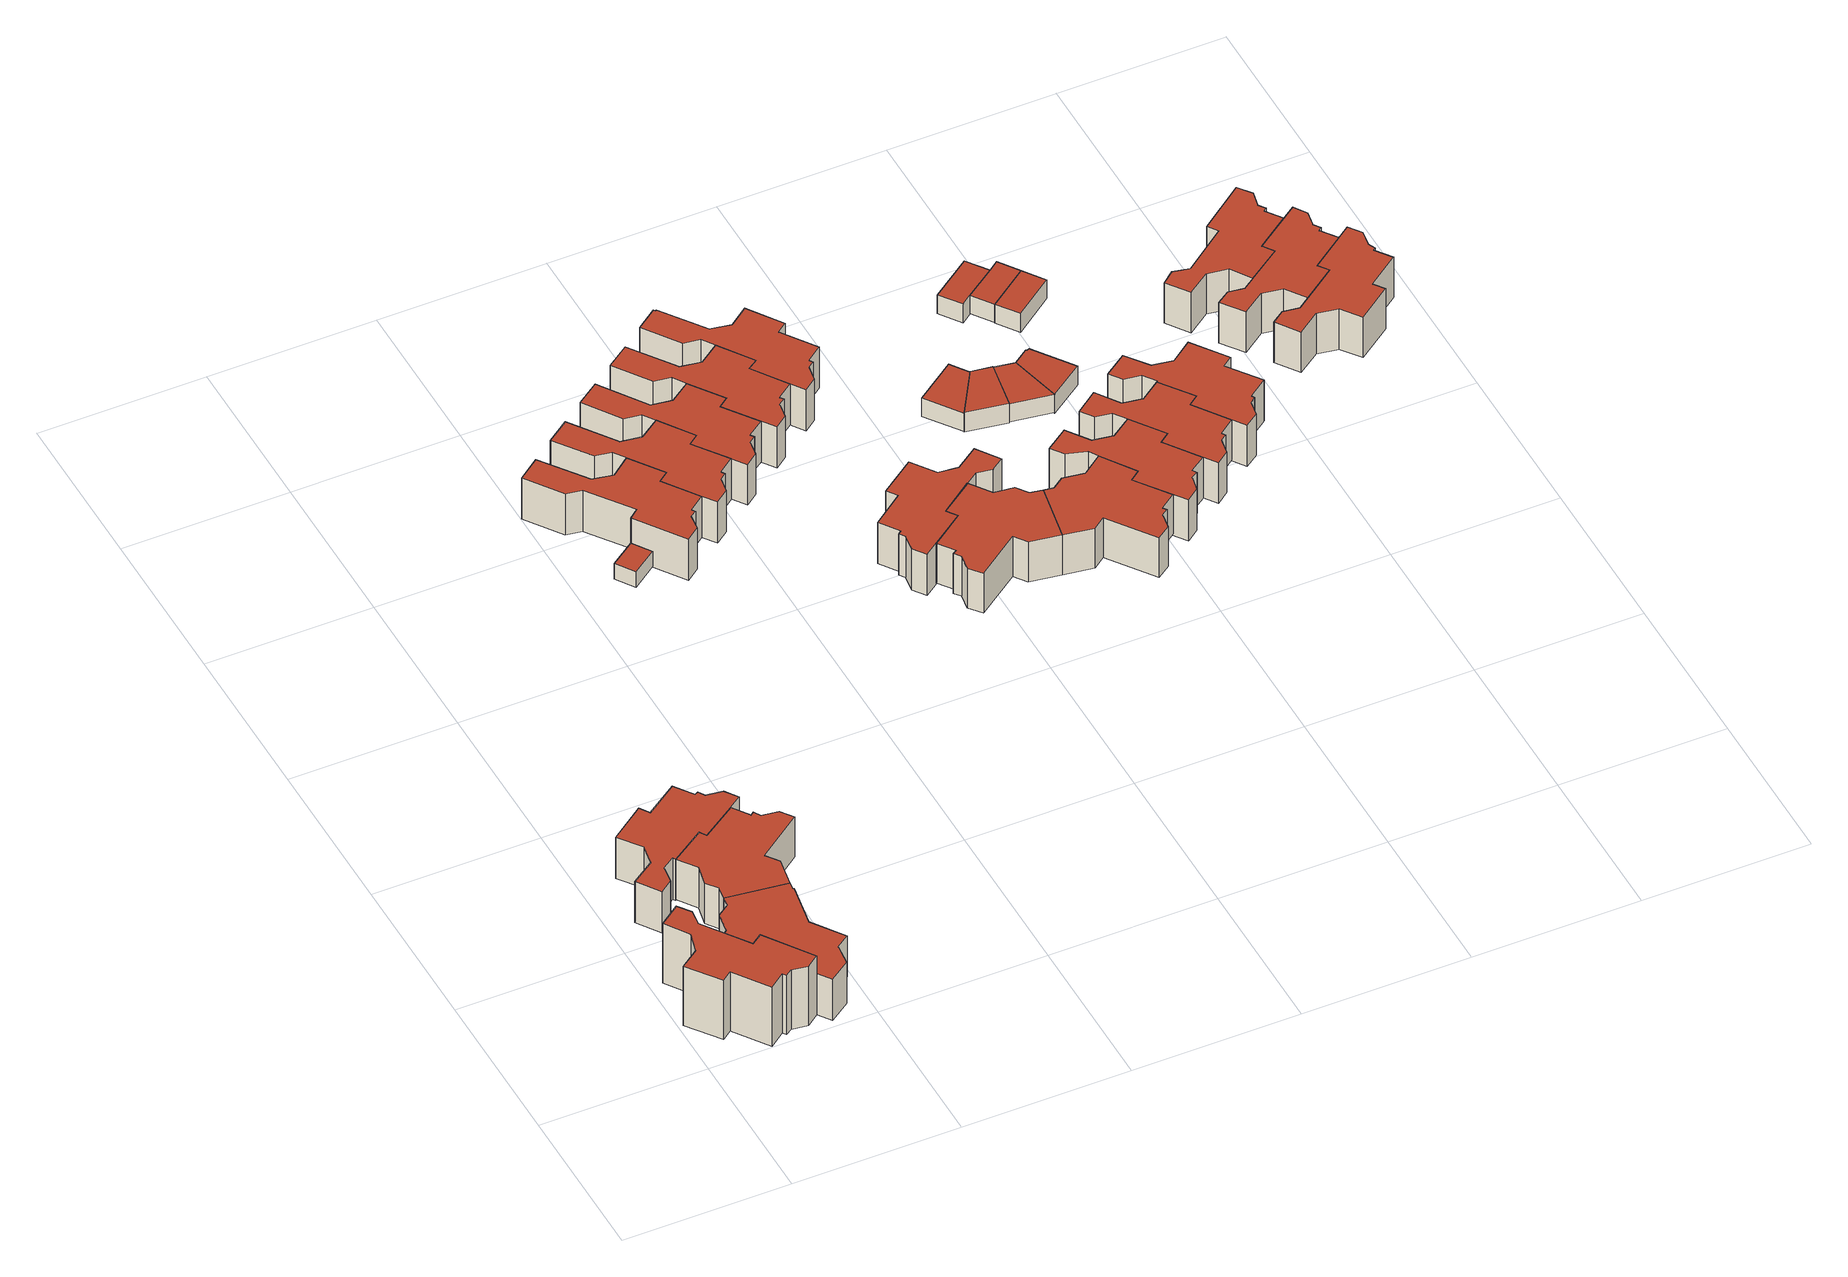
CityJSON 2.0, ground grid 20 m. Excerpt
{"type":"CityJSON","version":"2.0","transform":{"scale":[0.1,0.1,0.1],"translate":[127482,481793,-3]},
"CityObjects":{
"building1":{"type":"Building","attributes":{"b3_dak_type":"multiple horizontal","b3_h_dak_50p":3,"b3_h_dak_70p":5.61,"b3_h_dak_max":5.78,"b3_h_dak_min":-0.23,"b3_h_maaiveld":-2.91,"b3_kas_warenhuis":false,"b3_mutatie_ahn3_ahn4":false,"b3_reconstructie_onvolledig":false,"b3_rmse_lod12":2.71,"b3_rmse_lod13":1.79,"b3_rmse_lod22":0.156,"b3_val3dity_lod12":"[]","b3_val3dity_lod13":"[]","b3_val3dity_lod22":"[]","b3_volume_lod12":721.08,"b3_volume_lod13":666.47,"b3_volume_lod22":567.64,"geconstateerd":false,"oorspronkelijkbouwjaar":1978,"status":"Pand in gebruik"},"children":["building1-1"]},
"building1-1":{"type":"BuildingPart","parents":["building1"],"geometry":[{"type":"Solid","lod":"1.2","boundaries":[[[[0,1,2,3,4,5,6,7,8,9,10,11,12,13,14,15,16,17]],[[18,5,4,19]],[[20,6,5,18]],[[21,13,12,22]],[[23,16,15,24]],[[24,15,14,25]],[[26,9,8,27]],[[22,12,11,28]],[[28,11,10,29]],[[25,14,13,21]],[[29,10,9,26]],[[30,7,6,20]],[[27,8,7,30]],[[31,1,0,32]],[[33,17,16,23]],[[34,3,2,35]],[[19,4,3,34]],[[35,2,1,31]],[[32,0,17,33]],[[32,33,23,24,25,21,22,28,29,26,27,30,20,18,19,34,35,31]]]],"semantics":{"surfaces":[{"type":"GroundSurface"},{"type":"WallSurface","on_footprint_edge":true},{"type":"RoofSurface"}],"values":[[0,1,1,1,1,1,1,1,1,1,1,1,1,1,1,1,1,1,1,2]]}}]},
"building2":{"type":"Building","attributes":{"b3_dak_type":"multiple horizontal","b3_h_dak_50p":2.96,"b3_h_dak_70p":2.98,"b3_h_dak_max":3.88,"b3_h_dak_min":-2.61,"b3_h_maaiveld":-2.91,"b3_kas_warenhuis":false,"b3_mutatie_ahn3_ahn4":false,"b3_reconstructie_onvolledig":false,"b3_rmse_lod12":1.08,"b3_rmse_lod13":0.608,"b3_rmse_lod22":0.155,"b3_val3dity_lod12":"[]","b3_val3dity_lod13":"[]","b3_val3dity_lod22":"[]","b3_volume_lod12":713.74,"b3_volume_lod13":687.42,"b3_volume_lod22":667.5,"geconstateerd":false,"oorspronkelijkbouwjaar":1978,"status":"Pand in gebruik"},"children":["building2-1"]},
"building2-1":{"type":"BuildingPart","parents":["building2"],"geometry":[{"type":"Solid","lod":"1.2","boundaries":[[[[36,37,38,39,40,41,1,0,42,43,44,45,46,47,48]],[[49,43,42,50]],[[51,44,43,49]],[[50,42,0,52]],[[52,0,1,53]],[[54,41,40,55]],[[55,40,39,56]],[[53,1,41,54]],[[56,39,38,57]],[[57,38,37,58]],[[58,37,36,59]],[[59,36,48,60]],[[60,48,47,61]],[[61,47,46,62]],[[62,46,45,63]],[[63,45,44,51]],[[63,51,49,50,52,53,54,55,56,57,58,59,60,61,62]]]],"semantics":{"surfaces":[{"type":"GroundSurface"},{"type":"WallSurface","on_footprint_edge":true},{"type":"RoofSurface"}],"values":[[0,1,1,1,1,1,1,1,1,1,1,1,1,1,1,1,2]]}}]},
"building3":{"type":"Building","attributes":{"b3_dak_type":"multiple horizontal","b3_h_dak_50p":2.97,"b3_h_dak_70p":2.98,"b3_h_dak_max":3.9,"b3_h_dak_min":-0.18,"b3_h_maaiveld":-2.92,"b3_kas_warenhuis":false,"b3_mutatie_ahn3_ahn4":false,"b3_reconstructie_onvolledig":false,"b3_rmse_lod12":1.05,"b3_rmse_lod13":0.351,"b3_rmse_lod22":0.35,"b3_val3dity_lod12":"[]","b3_val3dity_lod13":"[]","b3_val3dity_lod22":"[]","b3_volume_lod12":533.52,"b3_volume_lod13":505.71,"b3_volume_lod22":505.27,"geconstateerd":false,"oorspronkelijkbouwjaar":1978,"status":"Pand in gebruik"},"children":["building3-1"]},
"building3-1":{"type":"BuildingPart","parents":["building3"],"geometry":[{"type":"Solid","lod":"1.2","boundaries":[[[[64,65,66,67,68,69,70,71,72,73,74,75,76,77,78,79,80,81,82,83]],[[84,65,64,85]],[[85,64,83,86]],[[87,81,80,88]],[[89,82,81,87]],[[90,78,77,91]],[[88,80,79,92]],[[92,79,78,90]],[[93,73,72,94]],[[91,77,76,95]],[[95,76,75,96]],[[96,75,74,97]],[[97,74,73,93]],[[98,70,69,99]],[[94,72,71,100]],[[100,71,70,98]],[[101,68,67,102]],[[99,69,68,101]],[[103,66,65,84]],[[102,67,66,103]],[[86,83,82,89]],[[86,89,87,88,92,90,91,95,96,97,93,94,100,98,99,101,102,103,84,85]]]],"semantics":{"surfaces":[{"type":"GroundSurface"},{"type":"WallSurface","on_footprint_edge":true},{"type":"RoofSurface"}],"values":[[0,1,1,1,1,1,1,1,1,1,1,1,1,1,1,1,1,1,1,1,1,2]]}}]},
"building4":{"type":"Building","attributes":{"b3_dak_type":"multiple horizontal","b3_h_dak_50p":3.02,"b3_h_dak_70p":3.03,"b3_h_dak_max":3.87,"b3_h_dak_min":2.93,"b3_h_maaiveld":-2.75,"b3_kas_warenhuis":false,"b3_mutatie_ahn3_ahn4":false,"b3_reconstructie_onvolledig":false,"b3_rmse_lod12":0.0938,"b3_rmse_lod13":0.0938,"b3_rmse_lod22":0.0933,"b3_val3dity_lod12":"[]","b3_val3dity_lod13":"[]","b3_val3dity_lod22":"[]","b3_volume_lod12":605.86,"b3_volume_lod13":605.86,"b3_volume_lod22":605.09,"geconstateerd":false,"oorspronkelijkbouwjaar":1978,"status":"Pand in gebruik"},"children":["building4-1"]},
"building4-1":{"type":"BuildingPart","parents":["building4"],"geometry":[{"type":"Solid","lod":"1.2","boundaries":[[[[104,105,106,107,108,109,110,111,112,113,114,115,116,117,118,119]],[[120,105,104,121]],[[61,106,105,120]],[[122,109,108,123]],[[124,110,109,122]],[[97,112,111,96]],[[93,113,112,97]],[[96,111,110,124]],[[123,108,107,62]],[[62,107,106,61]],[[125,119,118,126]],[[126,118,117,127]],[[121,104,119,125]],[[127,117,116,128]],[[128,116,115,129]],[[129,115,114,94]],[[94,114,113,93]],[[94,93,97,96,124,122,123,62,61,120,121,125,126,127,128,129]]]],"semantics":{"surfaces":[{"type":"GroundSurface"},{"type":"WallSurface","on_footprint_edge":true},{"type":"RoofSurface"}],"values":[[0,1,1,1,1,1,1,1,1,1,1,1,1,1,1,1,1,2]]}}]},
"building5":{"type":"Building","attributes":{"b3_dak_type":"multiple horizontal","b3_h_dak_50p":-0.61,"b3_h_dak_70p":-0.55,"b3_h_dak_max":-0.28,"b3_h_dak_min":-0.81,"b3_h_maaiveld":-2.84,"b3_kas_warenhuis":false,"b3_mutatie_ahn3_ahn4":false,"b3_reconstructie_onvolledig":false,"b3_rmse_lod12":0.131,"b3_rmse_lod13":0.131,"b3_rmse_lod22":0.0346,"b3_val3dity_lod12":"[]","b3_val3dity_lod13":"[]","b3_val3dity_lod22":"[]","b3_volume_lod12":22.02,"b3_volume_lod13":22.02,"b3_volume_lod22":21.5,"geconstateerd":false,"oorspronkelijkbouwjaar":1978,"status":"Pand in gebruik"},"children":["building5-1"]},
"building5-1":{"type":"BuildingPart","parents":["building5"],"geometry":[{"type":"Solid","lod":"1.2","boundaries":[[[[130,131,132,133]],[[134,131,130,135]],[[135,130,133,136]],[[136,133,132,137]],[[137,132,131,134]],[[137,134,135,136]]]],"semantics":{"surfaces":[{"type":"GroundSurface"},{"type":"WallSurface","on_footprint_edge":true},{"type":"RoofSurface"}],"values":[[0,1,1,1,1,2]]}}]},
"building6":{"type":"Building","attributes":{"b3_dak_type":"multiple horizontal","b3_h_dak_50p":2.96,"b3_h_dak_70p":2.98,"b3_h_dak_max":3.92,"b3_h_dak_min":-0.26,"b3_h_maaiveld":-2.89,"b3_kas_warenhuis":false,"b3_mutatie_ahn3_ahn4":false,"b3_reconstructie_onvolledig":false,"b3_rmse_lod12":1.45,"b3_rmse_lod13":0.109,"b3_rmse_lod22":0.109,"b3_val3dity_lod12":"[]","b3_val3dity_lod13":"[]","b3_val3dity_lod22":"[]","b3_volume_lod12":565.42,"b3_volume_lod13":501.94,"b3_volume_lod22":501.42,"geconstateerd":false,"oorspronkelijkbouwjaar":1978,"status":"Pand in gebruik"},"children":["building6-1"]},
"building6-1":{"type":"BuildingPart","parents":["building6"],"geometry":[{"type":"Solid","lod":"1.2","boundaries":[[[[138,139,140,141,142,143,144,145,146,147,148,149,150,151,152,153,154]],[[155,153,152,156]],[[156,152,151,157]],[[157,151,150,158]],[[158,150,149,159]],[[159,149,148,160]],[[160,148,147,161]],[[161,147,146,162]],[[162,146,145,163]],[[163,145,144,164]],[[164,144,143,165]],[[166,141,140,167]],[[168,142,141,166]],[[165,143,142,168]],[[169,139,138,170]],[[167,140,139,169]],[[171,154,153,155]],[[170,138,154,171]],[[170,171,155,156,157,158,159,160,161,162,163,164,165,168,166,167,169]]]],"semantics":{"surfaces":[{"type":"GroundSurface"},{"type":"WallSurface","on_footprint_edge":true},{"type":"RoofSurface"}],"values":[[0,1,1,1,1,1,1,1,1,1,1,1,1,1,1,1,1,1,2]]}}]},
"building7":{"type":"Building","attributes":{"b3_dak_type":"multiple horizontal","b3_h_dak_50p":2.94,"b3_h_dak_70p":2.96,"b3_h_dak_max":4.09,"b3_h_dak_min":-0.37,"b3_h_maaiveld":-2.86,"b3_kas_warenhuis":false,"b3_mutatie_ahn3_ahn4":false,"b3_reconstructie_onvolledig":false,"b3_rmse_lod12":1.42,"b3_rmse_lod13":0.0914,"b3_rmse_lod22":0.092,"b3_val3dity_lod12":"[]","b3_val3dity_lod13":"[]","b3_val3dity_lod22":"[]","b3_volume_lod12":563.37,"b3_volume_lod13":498.91,"b3_volume_lod22":498.41,"geconstateerd":false,"oorspronkelijkbouwjaar":1978,"status":"Pand in gebruik"},"children":["building7-1"]},
"building7-1":{"type":"BuildingPart","parents":["building7"],"geometry":[{"type":"Solid","lod":"1.2","boundaries":[[[[172,173,174,175,176,154,153,152,177,178,179,180,181,182,183,184,185,186]],[[187,185,184,188]],[[188,184,183,189]],[[189,183,182,190]],[[190,182,181,191]],[[191,181,180,192]],[[192,180,179,193]],[[193,179,178,194]],[[194,178,177,195]],[[195,177,152,156]],[[156,152,153,155]],[[196,176,175,197]],[[171,154,176,196]],[[155,153,154,171]],[[197,175,174,198]],[[199,173,172,200]],[[198,174,173,199]],[[201,186,185,187]],[[200,172,186,201]],[[200,201,187,188,189,190,191,192,193,194,195,156,155,171,196,197,198,199]]]],"semantics":{"surfaces":[{"type":"GroundSurface"},{"type":"WallSurface","on_footprint_edge":true},{"type":"RoofSurface"}],"values":[[0,1,1,1,1,1,1,1,1,1,1,1,1,1,1,1,1,1,1,2]]}}]},
"building8":{"type":"Building","attributes":{"b3_dak_type":"multiple horizontal","b3_h_dak_50p":2.96,"b3_h_dak_70p":2.98,"b3_h_dak_max":3.96,"b3_h_dak_min":-0.26,"b3_h_maaiveld":-2.85,"b3_kas_warenhuis":false,"b3_mutatie_ahn3_ahn4":false,"b3_reconstructie_onvolledig":false,"b3_rmse_lod12":1.44,"b3_rmse_lod13":0.0932,"b3_rmse_lod22":0.0936,"b3_val3dity_lod12":"[]","b3_val3dity_lod13":"[]","b3_val3dity_lod22":"[]","b3_volume_lod12":557.69,"b3_volume_lod13":493.38,"b3_volume_lod22":492.82,"geconstateerd":false,"oorspronkelijkbouwjaar":1978,"status":"Pand in gebruik"},"children":["building8-1"]},
"building8-1":{"type":"BuildingPart","parents":["building8"],"geometry":[{"type":"Solid","lod":"1.2","boundaries":[[[[202,203,204,205,206,207,208,209,210,211,212,213,214,215,216,217,218]],[[219,217,216,220]],[[220,216,215,221]],[[221,215,214,222]],[[222,214,213,223]],[[223,213,212,224]],[[224,212,211,225]],[[225,211,210,226]],[[226,210,209,227]],[[227,209,208,188]],[[188,208,207,187]],[[228,205,204,229]],[[230,206,205,228]],[[187,207,206,230]],[[231,203,202,232]],[[229,204,203,231]],[[233,218,217,219]],[[232,202,218,233]],[[232,233,219,220,221,222,223,224,225,226,227,188,187,230,228,229,231]]]],"semantics":{"surfaces":[{"type":"GroundSurface"},{"type":"WallSurface","on_footprint_edge":true},{"type":"RoofSurface"}],"values":[[0,1,1,1,1,1,1,1,1,1,1,1,1,1,1,1,1,1,2]]}}]},
"building9":{"type":"Building","attributes":{"b3_dak_type":"multiple horizontal","b3_h_dak_50p":2.98,"b3_h_dak_70p":3,"b3_h_dak_max":3.9,"b3_h_dak_min":-0.23,"b3_h_maaiveld":-2.87,"b3_kas_warenhuis":false,"b3_mutatie_ahn3_ahn4":false,"b3_reconstructie_onvolledig":false,"b3_rmse_lod12":1.43,"b3_rmse_lod13":0.0892,"b3_rmse_lod22":0.0901,"b3_val3dity_lod12":"[]","b3_val3dity_lod13":"[]","b3_val3dity_lod22":"[]","b3_volume_lod12":570.29,"b3_volume_lod13":506.56,"b3_volume_lod22":505.73,"geconstateerd":false,"oorspronkelijkbouwjaar":1978,"status":"Pand in gebruik"},"children":["building9-1"]},
"building9-1":{"type":"BuildingPart","parents":["building9"],"geometry":[{"type":"Solid","lod":"1.2","boundaries":[[[[234,235,236,237,238,239,240,241,242,243,244,245,246,247,248,249,250,251]],[[252,250,249,253]],[[253,249,248,254]],[[254,248,247,255]],[[255,247,246,256]],[[256,246,245,257]],[[257,245,244,258]],[[258,244,243,259]],[[259,243,242,260]],[[260,242,241,221]],[[221,241,240,220]],[[220,240,239,219]],[[261,237,236,262]],[[263,238,237,261]],[[219,239,238,263]],[[264,235,234,265]],[[262,236,235,264]],[[266,251,250,252]],[[265,234,251,266]],[[265,266,252,253,254,255,256,257,258,259,260,221,220,219,263,261,262,264]]]],"semantics":{"surfaces":[{"type":"GroundSurface"},{"type":"WallSurface","on_footprint_edge":true},{"type":"RoofSurface"}],"values":[[0,1,1,1,1,1,1,1,1,1,1,1,1,1,1,1,1,1,1,2]]}}]},
"building10":{"type":"Building","attributes":{"b3_dak_type":"multiple horizontal","b3_h_dak_50p":2.96,"b3_h_dak_70p":2.98,"b3_h_dak_max":3.86,"b3_h_dak_min":-0.27,"b3_h_maaiveld":-2.87,"b3_kas_warenhuis":false,"b3_mutatie_ahn3_ahn4":false,"b3_reconstructie_onvolledig":false,"b3_rmse_lod12":1.45,"b3_rmse_lod13":0.0939,"b3_rmse_lod22":0.0937,"b3_val3dity_lod12":"[]","b3_val3dity_lod13":"[]","b3_val3dity_lod22":"[]","b3_volume_lod12":559.49,"b3_volume_lod13":495.84,"b3_volume_lod22":495.47,"geconstateerd":false,"oorspronkelijkbouwjaar":1978,"status":"Pand in gebruik"},"children":["building10-1"]},
"building10-1":{"type":"BuildingPart","parents":["building10"],"geometry":[{"type":"Solid","lod":"1.2","boundaries":[[[[267,268,269,270,271,272,273,274,275,276,277,278,279,280,250,249,281,282,283]],[[284,270,269,285]],[[286,272,271,287]],[[287,271,270,284]],[[288,282,281,289]],[[285,269,268,290]],[[291,283,282,288]],[[292,280,279,293]],[[293,279,278,294]],[[289,281,249,253]],[[252,250,280,292]],[[253,249,250,252]],[[294,278,277,295]],[[295,277,276,296]],[[296,276,275,297]],[[297,275,274,298]],[[298,274,273,299]],[[299,273,272,286]],[[300,267,283,291]],[[290,268,267,300]],[[290,300,291,288,289,253,252,292,293,294,295,296,297,298,299,286,287,284,285]]]],"semantics":{"surfaces":[{"type":"GroundSurface"},{"type":"WallSurface","on_footprint_edge":true},{"type":"RoofSurface"}],"values":[[0,1,1,1,1,1,1,1,1,1,1,1,1,1,1,1,1,1,1,1,2]]}}]},
"building11":{"type":"Building","attributes":{"b3_dak_type":"multiple horizontal","b3_h_dak_50p":2.97,"b3_h_dak_70p":3,"b3_h_dak_max":3.9,"b3_h_dak_min":-0.19,"b3_h_maaiveld":-2.87,"b3_kas_warenhuis":false,"b3_mutatie_ahn3_ahn4":false,"b3_reconstructie_onvolledig":false,"b3_rmse_lod12":1.04,"b3_rmse_lod13":0.122,"b3_rmse_lod22":0.12,"b3_val3dity_lod12":"[]","b3_val3dity_lod13":"[]","b3_val3dity_lod22":"[]","b3_volume_lod12":531.66,"b3_volume_lod13":502.26,"b3_volume_lod22":501.32,"geconstateerd":false,"oorspronkelijkbouwjaar":1978,"status":"Pand in gebruik"},"children":["building11-1"]},
"building11-1":{"type":"BuildingPart","parents":["building11"],"geometry":[{"type":"Solid","lod":"1.2","boundaries":[[[[301,302,303,304,305,306,307,308,309,310,311,312,313,314,315,316,317]],[[318,302,301,319]],[[320,316,315,321]],[[321,315,314,322]],[[322,314,313,323]],[[323,313,312,324]],[[324,312,311,325]],[[325,311,310,326]],[[326,310,309,327]],[[328,304,303,329]],[[327,309,308,330]],[[330,308,307,331]],[[331,307,306,332]],[[332,306,305,333]],[[333,305,304,328]],[[329,303,302,318]],[[319,301,317,334]],[[334,317,316,320]],[[334,320,321,322,323,324,325,326,327,330,331,332,333,328,329,318,319]]]],"semantics":{"surfaces":[{"type":"GroundSurface"},{"type":"WallSurface","on_footprint_edge":true},{"type":"RoofSurface"}],"values":[[0,1,1,1,1,1,1,1,1,1,1,1,1,1,1,1,1,1,2]]}}]},
"building12":{"type":"Building","attributes":{"b3_dak_type":"multiple horizontal","b3_h_dak_50p":2.97,"b3_h_dak_70p":2.99,"b3_h_dak_max":4.14,"b3_h_dak_min":2.89,"b3_h_maaiveld":-2.72,"b3_kas_warenhuis":false,"b3_mutatie_ahn3_ahn4":false,"b3_reconstructie_onvolledig":false,"b3_rmse_lod12":0.123,"b3_rmse_lod13":0.123,"b3_rmse_lod22":0.125,"b3_val3dity_lod12":"[]","b3_val3dity_lod13":"[]","b3_val3dity_lod22":"[]","b3_volume_lod12":606.85,"b3_volume_lod13":606.85,"b3_volume_lod22":605.11,"geconstateerd":false,"oorspronkelijkbouwjaar":1978,"status":"Pand in gebruik"},"children":["building12-1"]},
"building12-1":{"type":"BuildingPart","parents":["building12"],"geometry":[{"type":"Solid","lod":"1.2","boundaries":[[[[335,336,337,338,339,340,341,342,343,344,345,346,347,348,349,350]],[[351,350,349,352]],[[353,335,350,351]],[[352,349,348,329]],[[329,348,347,328]],[[328,347,346,354]],[[354,346,345,355]],[[355,345,344,356]],[[356,344,343,357]],[[357,343,342,358]],[[358,342,341,359]],[[359,341,340,360]],[[360,340,339,361]],[[361,339,338,362]],[[362,338,337,363]],[[363,337,336,364]],[[364,336,335,353]],[[364,353,351,352,329,328,354,355,356,357,358,359,360,361,362,363]]]],"semantics":{"surfaces":[{"type":"GroundSurface"},{"type":"WallSurface","on_footprint_edge":true},{"type":"RoofSurface"}],"values":[[0,1,1,1,1,1,1,1,1,1,1,1,1,1,1,1,1,2]]}}]},
"building13":{"type":"Building","attributes":{"b3_dak_type":"multiple horizontal","b3_h_dak_50p":2.95,"b3_h_dak_70p":2.96,"b3_h_dak_max":3.85,"b3_h_dak_min":2.79,"b3_h_maaiveld":-2.75,"b3_kas_warenhuis":false,"b3_mutatie_ahn3_ahn4":false,"b3_reconstructie_onvolledig":false,"b3_rmse_lod12":0.092,"b3_rmse_lod13":0.092,"b3_rmse_lod22":0.0918,"b3_val3dity_lod12":"[]","b3_val3dity_lod13":"[]","b3_val3dity_lod22":"[]","b3_volume_lod12":597.46,"b3_volume_lod13":597.46,"b3_volume_lod22":596.99,"geconstateerd":false,"oorspronkelijkbouwjaar":1978,"status":"Pand in gebruik"},"children":["building13-1"]},
"building13-1":{"type":"BuildingPart","parents":["building13"],"geometry":[{"type":"Solid","lod":"1.2","boundaries":[[[[365,366,338,337,367,368,369,370,371,372,373,374,375,376,377,378]],[[379,366,365,380]],[[362,338,366,379]],[[381,368,367,382]],[[383,369,368,381]],[[384,371,370,385]],[[386,372,371,384]],[[385,370,369,383]],[[382,367,337,363]],[[363,337,338,362]],[[387,378,377,388]],[[388,377,376,389]],[[380,365,378,387]],[[389,376,375,390]],[[390,375,374,391]],[[391,374,373,392]],[[392,373,372,386]],[[392,386,384,385,383,381,382,363,362,379,380,387,388,389,390,391]]]],"semantics":{"surfaces":[{"type":"GroundSurface"},{"type":"WallSurface","on_footprint_edge":true},{"type":"RoofSurface"}],"values":[[0,1,1,1,1,1,1,1,1,1,1,1,1,1,1,1,1,2]]}}]},
"building14":{"type":"Building","attributes":{"b3_dak_type":"multiple horizontal","b3_h_dak_50p":-0.19,"b3_h_dak_70p":-0.17,"b3_h_dak_max":-0.04,"b3_h_dak_min":-0.25,"b3_h_maaiveld":-2.84,"b3_kas_warenhuis":false,"b3_mutatie_ahn3_ahn4":false,"b3_reconstructie_onvolledig":false,"b3_rmse_lod12":0.0347,"b3_rmse_lod13":0.0347,"b3_rmse_lod22":0.032,"b3_val3dity_lod12":"[]","b3_val3dity_lod13":"[]","b3_val3dity_lod22":"[]","b3_volume_lod12":61.35,"b3_volume_lod13":61.35,"b3_volume_lod22":61.23,"geconstateerd":false,"oorspronkelijkbouwjaar":1978,"status":"Pand in gebruik"},"children":["building14-1"]},
"building14-1":{"type":"BuildingPart","parents":["building14"],"geometry":[{"type":"Solid","lod":"1.2","boundaries":[[[[393,394,395,396]],[[397,394,393,398]],[[398,393,396,399]],[[400,395,394,397]],[[399,396,395,400]],[[399,400,397,398]]]],"semantics":{"surfaces":[{"type":"GroundSurface"},{"type":"WallSurface","on_footprint_edge":true},{"type":"RoofSurface"}],"values":[[0,1,1,1,1,2]]}}]},
"building15":{"type":"Building","attributes":{"b3_dak_type":"multiple horizontal","b3_h_dak_50p":-0.15,"b3_h_dak_70p":-0.08,"b3_h_dak_max":0.06,"b3_h_dak_min":-0.34,"b3_h_maaiveld":-2.86,"b3_kas_warenhuis":false,"b3_mutatie_ahn3_ahn4":false,"b3_reconstructie_onvolledig":false,"b3_rmse_lod12":0.0866,"b3_rmse_lod13":0.0866,"b3_rmse_lod22":0.0717,"b3_val3dity_lod12":"[]","b3_val3dity_lod13":"[]","b3_val3dity_lod22":"[]","b3_volume_lod12":63.09,"b3_volume_lod13":63.09,"b3_volume_lod22":62.07,"geconstateerd":false,"oorspronkelijkbouwjaar":1978,"status":"Pand in gebruik"},"children":["building15-1"]},
"building15-1":{"type":"BuildingPart","parents":["building15"],"geometry":[{"type":"Solid","lod":"1.2","boundaries":[[[[401,402,403,404]],[[405,402,401,406]],[[407,403,402,405]],[[406,401,404,408]],[[408,404,403,407]],[[408,407,405,406]]]],"semantics":{"surfaces":[{"type":"GroundSurface"},{"type":"WallSurface","on_footprint_edge":true},{"type":"RoofSurface"}],"values":[[0,1,1,1,1,2]]}}]},
"building16":{"type":"Building","attributes":{"b3_dak_type":"multiple horizontal","b3_h_dak_50p":2.99,"b3_h_dak_70p":3,"b3_h_dak_max":3.87,"b3_h_dak_min":-0.27,"b3_h_maaiveld":-2.86,"b3_kas_warenhuis":false,"b3_mutatie_ahn3_ahn4":false,"b3_reconstructie_onvolledig":false,"b3_rmse_lod12":1.06,"b3_rmse_lod13":0.095,"b3_rmse_lod22":0.0952,"b3_val3dity_lod12":"[]","b3_val3dity_lod13":"[]","b3_val3dity_lod22":"[]","b3_volume_lod12":498.98,"b3_volume_lod13":471.04,"b3_volume_lod22":470.48,"geconstateerd":false,"oorspronkelijkbouwjaar":1978,"status":"Pand in gebruik"},"children":["building16-1"]},
"building16-1":{"type":"BuildingPart","parents":["building16"],"geometry":[{"type":"Solid","lod":"1.2","boundaries":[[[[409,410,411,412,413,414,415,416,417,418,419,420,421,422,423,424,425,426]],[[427,425,424,428]],[[428,424,423,429]],[[429,423,422,430]],[[430,422,421,431]],[[431,421,420,432]],[[432,420,419,433]],[[433,419,418,385]],[[385,418,417,384]],[[384,417,416,386]],[[434,414,413,435]],[[436,415,414,434]],[[386,416,415,436]],[[437,412,411,438]],[[435,413,412,437]],[[439,410,409,440]],[[438,411,410,439]],[[440,409,426,441]],[[441,426,425,427]],[[441,427,428,429,430,431,432,433,385,384,386,436,434,435,437,438,439,440]]]],"semantics":{"surfaces":[{"type":"GroundSurface"},{"type":"WallSurface","on_footprint_edge":true},{"type":"RoofSurface"}],"values":[[0,1,1,1,1,1,1,1,1,1,1,1,1,1,1,1,1,1,1,2]]}}]},
"building17":{"type":"Building","attributes":{"b3_dak_type":"multiple horizontal","b3_h_dak_50p":-0.19,"b3_h_dak_70p":-0.17,"b3_h_dak_max":0.04,"b3_h_dak_min":-0.28,"b3_h_maaiveld":-2.85,"b3_kas_warenhuis":false,"b3_mutatie_ahn3_ahn4":false,"b3_reconstructie_onvolledig":false,"b3_rmse_lod12":0.0375,"b3_rmse_lod13":0.0375,"b3_rmse_lod22":0.0351,"b3_val3dity_lod12":"[]","b3_val3dity_lod13":"[]","b3_val3dity_lod22":"[]","b3_volume_lod12":60.18,"b3_volume_lod13":60.18,"b3_volume_lod22":60.08,"geconstateerd":false,"oorspronkelijkbouwjaar":1978,"status":"Pand in gebruik"},"children":["building17-1"]},
"building17-1":{"type":"BuildingPart","parents":["building17"],"geometry":[{"type":"Solid","lod":"1.2","boundaries":[[[[442,443,444,445]],[[446,443,442,447]],[[447,442,445,448]],[[449,444,443,446]],[[448,445,444,449]],[[448,449,446,447]]]],"semantics":{"surfaces":[{"type":"GroundSurface"},{"type":"WallSurface","on_footprint_edge":true},{"type":"RoofSurface"}],"values":[[0,1,1,1,1,2]]}}]},
"building18":{"type":"Building","attributes":{"b3_dak_type":"multiple horizontal","b3_h_dak_50p":-0.19,"b3_h_dak_70p":-0.17,"b3_h_dak_max":0,"b3_h_dak_min":-0.26,"b3_h_maaiveld":-2.88,"b3_kas_warenhuis":false,"b3_mutatie_ahn3_ahn4":false,"b3_reconstructie_onvolledig":false,"b3_rmse_lod12":0.0425,"b3_rmse_lod13":0.0425,"b3_rmse_lod22":0.04,"b3_val3dity_lod12":"[]","b3_val3dity_lod13":"[]","b3_val3dity_lod22":"[]","b3_volume_lod12":61.96,"b3_volume_lod13":61.96,"b3_volume_lod22":61.89,"geconstateerd":false,"oorspronkelijkbouwjaar":1978,"status":"Pand in gebruik"},"children":["building18-1"]},
"building18-1":{"type":"BuildingPart","parents":["building18"],"geometry":[{"type":"Solid","lod":"1.2","boundaries":[[[[450,451,452,453,454,455]],[[447,453,452,456]],[[448,454,453,447]],[[457,455,454,448]],[[458,450,455,457]],[[456,452,451,459]],[[459,451,450,458]],[[459,458,457,448,447,456]]]],"semantics":{"surfaces":[{"type":"GroundSurface"},{"type":"WallSurface","on_footprint_edge":true},{"type":"RoofSurface"}],"values":[[0,1,1,1,1,1,1,2]]}}]},
"building19":{"type":"Building","attributes":{"b3_dak_type":"multiple horizontal","b3_h_dak_50p":2.99,"b3_h_dak_70p":3,"b3_h_dak_max":3.85,"b3_h_dak_min":-0.22,"b3_h_maaiveld":-2.84,"b3_kas_warenhuis":false,"b3_mutatie_ahn3_ahn4":false,"b3_reconstructie_onvolledig":false,"b3_rmse_lod12":0.945,"b3_rmse_lod13":0.1,"b3_rmse_lod22":0.102,"b3_val3dity_lod12":"[]","b3_val3dity_lod13":"[]","b3_val3dity_lod22":"[]","b3_volume_lod12":497.51,"b3_volume_lod13":466.22,"b3_volume_lod22":465.56,"geconstateerd":false,"oorspronkelijkbouwjaar":1978,"status":"Pand in gebruik"},"children":["building19-1"]},
"building19-1":{"type":"BuildingPart","parents":["building19"],"geometry":[{"type":"Solid","lod":"1.2","boundaries":[[[[460,461,462,463,464,465,466,467,468,469,470,471,472,473,474,475,476,477]],[[478,476,475,479]],[[479,475,474,480]],[[481,471,470,482]],[[483,473,472,484]],[[484,472,471,481]],[[480,474,473,483]],[[482,470,469,427]],[[427,469,468,441]],[[441,468,467,440]],[[485,465,464,486]],[[487,466,465,485]],[[440,467,466,487]],[[488,463,462,489]],[[486,464,463,488]],[[490,461,460,491]],[[489,462,461,490]],[[491,460,477,492]],[[492,477,476,478]],[[492,478,479,480,483,484,481,482,427,441,440,487,485,486,488,489,490,491]]]],"semantics":{"surfaces":[{"type":"GroundSurface"},{"type":"WallSurface","on_footprint_edge":true},{"type":"RoofSurface"}],"values":[[0,1,1,1,1,1,1,1,1,1,1,1,1,1,1,1,1,1,1,2]]}}]},
"building20":{"type":"Building","attributes":{"b3_dak_type":"multiple horizontal","b3_h_dak_50p":-0.24,"b3_h_dak_70p":-0.23,"b3_h_dak_max":-0.1,"b3_h_dak_min":-0.29,"b3_h_maaiveld":-2.85,"b3_kas_warenhuis":false,"b3_mutatie_ahn3_ahn4":false,"b3_reconstructie_onvolledig":false,"b3_rmse_lod12":0.0253,"b3_rmse_lod13":0.0253,"b3_rmse_lod22":0.0241,"b3_val3dity_lod12":"[]","b3_val3dity_lod13":"[]","b3_val3dity_lod22":"[]","b3_volume_lod12":47.97,"b3_volume_lod13":47.97,"b3_volume_lod22":47.89,"geconstateerd":false,"oorspronkelijkbouwjaar":1979,"status":"Pand in gebruik"},"children":["building20-1"]},
"building20-1":{"type":"BuildingPart","parents":["building20"],"geometry":[{"type":"Solid","lod":"1.2","boundaries":[[[[493,494,495,496,497]],[[498,494,493,499]],[[499,493,497,500]],[[501,495,494,498]],[[502,496,495,501]],[[500,497,496,502]],[[500,502,501,498,499]]]],"semantics":{"surfaces":[{"type":"GroundSurface"},{"type":"WallSurface","on_footprint_edge":true},{"type":"RoofSurface"}],"values":[[0,1,1,1,1,1,2]]}}]},
"building21":{"type":"Building","attributes":{"b3_dak_type":"multiple horizontal","b3_h_dak_50p":-0.24,"b3_h_dak_70p":-0.23,"b3_h_dak_max":0.01,"b3_h_dak_min":-0.28,"b3_h_maaiveld":-2.85,"b3_kas_warenhuis":false,"b3_mutatie_ahn3_ahn4":false,"b3_reconstructie_onvolledig":false,"b3_rmse_lod12":0.0298,"b3_rmse_lod13":0.0298,"b3_rmse_lod22":0.0282,"b3_val3dity_lod12":"[]","b3_val3dity_lod13":"[]","b3_val3dity_lod22":"[]","b3_volume_lod12":46.86,"b3_volume_lod13":46.86,"b3_volume_lod22":46.81,"geconstateerd":false,"oorspronkelijkbouwjaar":1979,"status":"Pand in gebruik"},"children":["building21-1"]},
"building21-1":{"type":"BuildingPart","parents":["building21"],"geometry":[{"type":"Solid","lod":"1.2","boundaries":[[[[503,504,505,506,507]],[[502,504,503,500]],[[500,503,507,508]],[[509,505,504,502]],[[510,506,505,509]],[[508,507,506,510]],[[508,510,509,502,500]]]],"semantics":{"surfaces":[{"type":"GroundSurface"},{"type":"WallSurface","on_footprint_edge":true},{"type":"RoofSurface"}],"values":[[0,1,1,1,1,1,2]]}}]},
"building22":{"type":"Building","attributes":{"b3_dak_type":"multiple horizontal","b3_h_dak_50p":-0.24,"b3_h_dak_70p":-0.23,"b3_h_dak_max":-0.08,"b3_h_dak_min":-0.38,"b3_h_maaiveld":-2.87,"b3_kas_warenhuis":false,"b3_mutatie_ahn3_ahn4":false,"b3_reconstructie_onvolledig":false,"b3_rmse_lod12":0.0248,"b3_rmse_lod13":0.0248,"b3_rmse_lod22":0.0242,"b3_val3dity_lod12":"[]","b3_val3dity_lod13":"[]","b3_val3dity_lod22":"[]","b3_volume_lod12":48.37,"b3_volume_lod13":48.37,"b3_volume_lod22":48.27,"geconstateerd":false,"oorspronkelijkbouwjaar":1979,"status":"Pand in gebruik"},"children":["building22-1"]},
"building22-1":{"type":"BuildingPart","parents":["building22"],"geometry":[{"type":"Solid","lod":"1.2","boundaries":[[[[511,512,513,514]],[[515,512,511,510]],[[516,513,512,515]],[[510,511,514,508]],[[508,514,513,516]],[[508,516,515,510]]]],"semantics":{"surfaces":[{"type":"GroundSurface"},{"type":"WallSurface","on_footprint_edge":true},{"type":"RoofSurface"}],"values":[[0,1,1,1,1,2]]}}]},
"building23":{"type":"Building","attributes":{"b3_dak_type":"multiple horizontal","b3_h_dak_50p":2.99,"b3_h_dak_70p":3.01,"b3_h_dak_max":3.85,"b3_h_dak_min":-0.29,"b3_h_maaiveld":-2.86,"b3_kas_warenhuis":false,"b3_mutatie_ahn3_ahn4":false,"b3_reconstructie_onvolledig":false,"b3_rmse_lod12":1.05,"b3_rmse_lod13":0.12,"b3_rmse_lod22":0.12,"b3_val3dity_lod12":"[]","b3_val3dity_lod13":"[]","b3_val3dity_lod22":"[]","b3_volume_lod12":527.26,"b3_volume_lod13":496.06,"b3_volume_lod22":495.44,"geconstateerd":false,"oorspronkelijkbouwjaar":1978,"status":"Pand in gebruik"},"children":["building23-1"]},
"building23-1":{"type":"BuildingPart","parents":["building23"],"geometry":[{"type":"Solid","lod":"1.2","boundaries":[[[[517,518,519,520,521,522,523,524,525,526,527,528,529,530,531,532,533,534,535]],[[536,534,533,537]],[[537,533,532,538]],[[538,532,531,539]],[[539,531,530,540]],[[541,527,526,542]],[[543,529,528,544]],[[544,528,527,541]],[[540,530,529,543]],[[542,526,525,545]],[[545,525,524,478]],[[478,524,523,492]],[[492,523,522,491]],[[546,520,519,547]],[[548,521,520,546]],[[491,522,521,548]],[[549,518,517,550]],[[547,519,518,549]],[[551,535,534,536]],[[550,517,535,551]],[[550,551,536,537,538,539,540,543,544,541,542,545,478,492,491,548,546,547,549]]]],"semantics":{"surfaces":[{"type":"GroundSurface"},{"type":"WallSurface","on_footprint_edge":true},{"type":"RoofSurface"}],"values":[[0,1,1,1,1,1,1,1,1,1,1,1,1,1,1,1,1,1,1,1,2]]}}]},
"building24":{"type":"Building","attributes":{"b3_dak_type":"multiple horizontal","b3_h_dak_50p":2.95,"b3_h_dak_70p":2.96,"b3_h_dak_max":4.17,"b3_h_dak_min":-0.3,"b3_h_maaiveld":-2.82,"b3_kas_warenhuis":false,"b3_mutatie_ahn3_ahn4":false,"b3_reconstructie_onvolledig":false,"b3_rmse_lod12":1.05,"b3_rmse_lod13":0.104,"b3_rmse_lod22":0.105,"b3_val3dity_lod12":"[]","b3_val3dity_lod13":"[]","b3_val3dity_lod22":"[]","b3_volume_lod12":494.49,"b3_volume_lod13":462.03,"b3_volume_lod22":461.62,"geconstateerd":false,"oorspronkelijkbouwjaar":1978,"status":"Pand in gebruik"},"children":["building24-1"]},
"building24-1":{"type":"BuildingPart","parents":["building24"],"geometry":[{"type":"Solid","lod":"1.2","boundaries":[[[[552,553,554,555,556,557,558,559,560,561,562,563,564,565,566,567,568]],[[569,564,563,570]],[[571,565,564,569]],[[572,566,565,571]],[[573,553,552,574]],[[570,563,562,575]],[[575,562,561,576]],[[576,561,560,577]],[[577,560,559,578]],[[578,559,558,579]],[[580,555,554,581]],[[579,558,557,582]],[[582,557,556,583]],[[583,556,555,580]],[[581,554,553,573]],[[574,552,568,584]],[[584,568,567,585]],[[585,567,566,572]],[[585,572,571,569,570,575,576,577,578,579,582,583,580,581,573,574,584]]]],"semantics":{"surfaces":[{"type":"GroundSurface"},{"type":"WallSurface","on_footprint_edge":true},{"type":"RoofSurface"}],"values":[[0,1,1,1,1,1,1,1,1,1,1,1,1,1,1,1,1,1,2]]}}]},
"building25":{"type":"Building","attributes":{"b3_dak_type":"multiple horizontal","b3_h_dak_50p":2.98,"b3_h_dak_70p":2.99,"b3_h_dak_max":3.87,"b3_h_dak_min":-0.28,"b3_h_maaiveld":-2.83,"b3_kas_warenhuis":false,"b3_mutatie_ahn3_ahn4":false,"b3_reconstructie_onvolledig":false,"b3_rmse_lod12":1.05,"b3_rmse_lod13":0.113,"b3_rmse_lod22":0.113,"b3_val3dity_lod12":"[]","b3_val3dity_lod13":"[]","b3_val3dity_lod22":"[]","b3_volume_lod12":493.31,"b3_volume_lod13":461.4,"b3_volume_lod22":460.54,"geconstateerd":false,"oorspronkelijkbouwjaar":1978,"status":"Pand in gebruik"},"children":["building25-1"]},
"building25-1":{"type":"BuildingPart","parents":["building25"],"geometry":[{"type":"Solid","lod":"1.2","boundaries":[[[[586,587,563,562,588,589,590,591,592,593,594,595,596,597,598,599,600]],[[601,596,595,602]],[[603,597,596,601]],[[604,598,597,603]],[[605,587,586,606]],[[602,595,594,607]],[[607,594,593,608]],[[608,593,592,609]],[[575,562,563,570]],[[609,592,591,610]],[[610,591,590,611]],[[611,590,589,612]],[[612,589,588,613]],[[613,588,562,575]],[[570,563,587,605]],[[606,586,600,614]],[[614,600,599,615]],[[615,599,598,604]],[[615,604,603,601,602,607,608,609,610,611,612,613,575,570,605,606,614]]]],"semantics":{"surfaces":[{"type":"GroundSurface"},{"type":"WallSurface","on_footprint_edge":true},{"type":"RoofSurface"}],"values":[[0,1,1,1,1,1,1,1,1,1,1,1,1,1,1,1,1,1,2]]}}]},
"building26":{"type":"Building","attributes":{"b3_dak_type":"multiple horizontal","b3_h_dak_50p":2.98,"b3_h_dak_70p":3,"b3_h_dak_max":4.06,"b3_h_dak_min":-0.27,"b3_h_maaiveld":-2.82,"b3_kas_warenhuis":false,"b3_mutatie_ahn3_ahn4":false,"b3_reconstructie_onvolledig":false,"b3_rmse_lod12":1.1,"b3_rmse_lod13":0.108,"b3_rmse_lod22":0.107,"b3_val3dity_lod12":"[]","b3_val3dity_lod13":"[]","b3_val3dity_lod22":"[]","b3_volume_lod12":493.56,"b3_volume_lod13":464.58,"b3_volume_lod22":463.87,"geconstateerd":false,"oorspronkelijkbouwjaar":1978,"status":"Pand in gebruik"},"children":["building26-1"]},
"building26-1":{"type":"BuildingPart","parents":["building26"],"geometry":[{"type":"Solid","lod":"1.2","boundaries":[[[[616,617,618,619,620,621,622,623,624,625,626,627,628,595,594,629,630,631]],[[632,622,621,633]],[[634,623,622,632]],[[635,624,623,634]],[[636,628,627,637]],[[633,621,620,638]],[[638,620,619,639]],[[639,619,618,640]],[[607,594,595,602]],[[640,618,617,641]],[[642,631,630,643]],[[643,630,629,644]],[[644,629,594,607]],[[602,595,628,636]],[[637,627,626,645]],[[645,626,625,646]],[[646,625,624,635]],[[647,616,631,642]],[[641,617,616,647]],[[641,647,642,643,644,607,602,636,637,645,646,635,634,632,633,638,639,640]]]],"semantics":{"surfaces":[{"type":"GroundSurface"},{"type":"WallSurface","on_footprint_edge":true},{"type":"RoofSurface"}],"values":[[0,1,1,1,1,1,1,1,1,1,1,1,1,1,1,1,1,1,1,2]]}}]}
},
"vertices":[
[88,71,1],[101,80,1],[140,24,1],[125,13,1],[106,16,1],[98,11,1],[95,15,1],[76,1,1],[47,42,1],[35,33,1],[6,72,1],[19,81,1],[29,88,1],[35,113,1],[16,141,1],[41,159,1],[52,144,1],[50,125,1],[98,11,86],[106,16,86],[95,15,86],[35,113,86],[29,88,86],[52,144,86],[41,159,86],[16,141,86],[35,33,86],[47,42,86],[19,81,86],[6,72,86],[76,1,86],[101,80,86],[88,71,86],[50,125,86],[125,13,86],[140,24,86],
[177,154,1],[168,101,1],[195,63,1],[179,52,1],[176,26,1],[151,9,1],[60,110,1],[84,127,1],[88,152,1],[102,162,1],[104,174,1],[177,164,1],[176,155,1],[84,127,60],[60,110,60],[88,152,60],[88,71,60],[101,80,60],[151,9,60],[176,26,60],[179,52,60],[195,63,60],[168,101,60],[177,154,60],[176,155,60],[177,164,60],[104,174,60],[102,162,60],
[85,339,1],[93,327,1],[132,354,1],[148,332,1],[152,334,1],[157,326,1],[177,323,1],[188,308,1],[173,297,1],[131,269,1],[126,277,1],[85,250,1],[83,253,1],[68,243,1],[65,222,1],[50,211,1],[31,238,1],[59,257,1],[63,282,1],[43,309,1],[93,327,60],[85,339,60],[43,309,60],[59,257,60],[31,238,60],[63,282,60],[65,222,60],[68,243,60],[50,211,60],[131,269,60],[173,297,60],[83,253,60],[85,250,60],[126,277,60],[177,323,60],[157,326,60],[188,308,60],[152,334,60],[148,332,60],[132,354,60],
[172,214,2],[183,199,2],[177,164,2],[104,174,2],[106,190,2],[96,203,2],[101,228,2],[85,250,2],[126,277,2],[131,269,2],[173,297,2],[187,277,2],[191,280,2],[196,272,2],[216,269,2],[227,254,2],[183,199,60],[172,214,60],[96,203,60],[106,190,60],[101,228,60],[227,254,60],[216,269,60],[196,272,60],[191,280,60],[187,277,60],
[292,726,2],[262,705,2],[247,727,2],[277,748,2],[262,705,24],[292,726,24],[277,748,24],[247,727,24],
[340,731,1],[343,727,1],[335,722,1],[333,703,1],[317,691,1],[277,748,1],[288,757,1],[250,809,1],[231,812,1],[201,855,1],[227,874,1],[266,821,1],[291,816,1],[314,834,1],[342,795,1],[330,786,1],[359,745,1],[330,786,60],[342,795,60],[314,834,60],[291,816,60],[266,821,60],[227,874,60],[201,855,60],[231,812,60],[250,809,60],[288,757,60],[277,748,60],[333,703,60],[335,722,60],[317,691,60],[343,727,60],[340,731,60],[359,745,60],
[394,770,1],[397,766,1],[389,760,1],[386,741,1],[370,730,1],[304,848,1],[285,852,1],[254,894,1],[281,913,1],[319,860,1],[344,856,1],[368,873,1],[396,833,1],[384,824,1],[413,784,1],[384,824,60],[396,833,60],[368,873,60],[344,856,60],[319,860,60],[281,913,60],[254,894,60],[285,852,60],[304,848,60],[370,730,60],[386,741,60],[389,760,60],[397,766,60],[394,770,60],[413,784,60],
[447,808,2],[450,804,2],[442,798,2],[439,779,2],[424,768,2],[384,824,2],[396,833,2],[358,887,2],[338,890,2],[308,933,2],[335,952,2],[373,897,2],[398,893,2],[422,910,2],[450,871,2],[438,862,2],[467,822,2],[438,862,60],[450,871,60],[422,910,60],[398,893,60],[373,897,60],[335,952,60],[308,933,60],[338,890,60],[358,887,60],[439,779,60],[442,798,60],[424,768,60],[450,804,60],[447,808,60],[467,822,60],
[501,847,1],[504,843,1],[496,837,1],[493,818,1],[478,807,1],[438,862,1],[450,871,1],[422,910,1],[412,925,1],[392,928,1],[362,971,1],[389,990,1],[427,937,1],[452,933,1],[476,950,1],[504,910,1],[492,902,1],[520,861,1],[492,902,60],[504,910,60],[476,950,60],[452,933,60],[427,937,60],[389,990,60],[362,971,60],[392,928,60],[412,925,60],[493,818,60],[496,837,60],[478,807,60],[504,843,60],[501,847,60],[520,861,60],
[441,1028,1],[443,1026,1],[444,1027,1],[481,976,1],[506,971,1],[529,988,1],[557,948,1],[545,939,1],[573,899,1],[554,885,1],[557,881,1],[549,875,1],[546,856,1],[531,845,1],[466,965,1],[446,968,1],[416,1010,1],[481,976,60],[444,1027,60],[529,988,60],[506,971,60],[446,968,60],[466,965,60],[443,1026,60],[416,1010,60],[531,845,60],[546,856,60],[549,875,60],[557,881,60],[554,885,60],[573,899,60],[545,939,60],[557,948,60],[441,1028,60],
[654,647,1],[635,650,1],[580,611,1],[589,599,1],[533,559,1],[522,574,1],[525,594,1],[520,601,1],[524,604,1],[508,627,1],[546,655,1],[537,667,1],[579,697,1],[599,669,1],[623,666,1],[650,685,1],[669,658,1],[635,650,60],[654,647,60],[650,685,60],[623,666,60],[599,669,60],[579,697,60],[537,667,60],[546,655,60],[508,627,60],[524,604,60],[589,599,60],[580,611,60],[520,601,60],[525,594,60],[522,574,60],[533,559,60],[669,658,60],
[662,612,3],[672,598,3],[687,595,3],[674,523,3],[637,529,3],[626,544,3],[573,506,3],[561,521,3],[564,540,3],[558,548,3],[563,551,3],[549,570,3],[589,599,3],[580,611,3],[620,640,3],[638,615,3],[638,615,60],[620,640,60],[662,612,60],[549,570,60],[563,551,60],[558,548,60],[564,540,60],[561,521,60],[573,506,60],[626,544,60],[637,529,60],[674,523,60],[687,595,60],[672,598,60],
[725,528,3],[710,517,3],[699,593,3],[713,603,3],[739,599,3],[763,617,3],[790,577,3],[778,568,3],[807,528,3],[788,514,3],[791,510,3],[783,504,3],[780,485,3],[764,474,3],[710,517,60],[725,528,60],[713,603,60],[699,593,60],[739,599,60],[790,577,60],[763,617,60],[778,568,60],[764,474,60],[780,485,60],[783,504,60],[791,510,60],[788,514,60],[807,528,60],
[680,770,2],[650,811,2],[699,846,2],[714,825,2],[650,811,28],[680,770,28],[714,825,28],[699,846,28],
[714,825,1],[739,821,1],[729,762,1],[680,770,1],[739,821,29],[714,825,29],[729,762,29],[680,770,29],
[832,607,1],[861,566,1],[842,553,1],[845,548,1],[837,543,1],[833,524,1],[818,513,1],[778,568,1],[790,577,1],[763,617,1],[756,628,1],[732,635,1],[721,650,1],[748,669,1],[767,642,1],[792,638,1],[816,655,1],[844,616,1],[816,655,60],[792,638,60],[767,642,60],[748,669,60],[721,650,60],[732,635,60],[756,628,60],[833,524,60],[837,543,60],[818,513,60],[845,548,60],[842,553,60],[861,566,60],[832,607,60],[844,616,60],
[779,754,2],[729,762,2],[739,821,2],[764,817,2],[729,762,28],[779,754,28],[764,817,28],[739,821,28],
[783,829,1],[786,830,1],[820,783,1],[779,754,1],[764,817,1],[782,830,1],[820,783,28],[782,830,28],[783,829,28],[786,830,28],
[885,646,2],[914,605,2],[895,591,2],[898,587,2],[890,581,2],[887,562,2],[872,551,2],[832,607,2],[844,616,2],[816,655,2],[805,670,2],[786,673,2],[775,688,2],[802,708,2],[821,680,2],[845,676,2],[869,693,2],[897,655,2],[869,693,60],[845,676,60],[821,680,60],[786,673,60],[805,670,60],[802,708,60],[775,688,60],[887,562,60],[890,581,60],[872,551,60],[898,587,60],[895,591,60],[914,605,60],[885,646,60],[897,655,60],
[754,923,1],[736,948,1],[785,983,1],[803,958,1],[766,932,1],[736,948,28],[754,923,28],[766,932,28],[785,983,28],[803,958,28],
[766,932,2],[803,958,2],[815,967,2],[832,943,2],[784,908,2],[784,908,28],[815,967,28],[832,943,28],
[832,943,1],[850,918,1],[802,883,1],[784,908,1],[850,918,28],[802,883,28],
[949,629,1],[951,626,1],[944,620,1],[941,601,1],[925,590,1],[885,646,1],[897,655,1],[869,693,1],[870,694,1],[859,709,1],[839,712,1],[828,727,1],[855,746,1],[875,719,1],[900,715,1],[926,734,1],[956,693,1],[944,684,1],[972,646,1],[944,684,60],[956,693,60],[926,734,60],[900,715,60],[875,719,60],[839,712,60],[859,709,60],[855,746,60],[828,727,60],[870,694,60],[941,601,60],[944,620,60],[925,590,60],[951,626,60],[949,629,60],[972,646,60],
[959,840,2],[979,836,2],[1031,875,2],[1023,887,2],[1078,928,2],[1090,912,2],[1086,893,2],[1092,885,2],[1088,882,2],[1102,863,2],[1062,834,2],[1071,821,2],[1031,793,2],[1015,817,2],[990,821,2],[963,802,2],[944,828,2],[1031,793,60],[1071,821,60],[1015,817,60],[990,821,60],[979,836,60],[959,840,60],[1062,834,60],[1102,863,60],[1088,882,60],[1092,885,60],[1086,893,60],[1023,887,60],[1031,875,60],[1090,912,60],[1078,928,60],[944,828,60],[963,802,60],
[998,786,2],[1017,783,2],[1118,874,2],[1128,859,2],[1125,840,2],[1131,832,2],[1127,829,2],[1141,810,2],[1101,781,2],[1110,769,2],[1070,740,2],[1053,764,2],[1029,768,2],[1002,749,2],[982,775,2],[1070,740,60],[1110,769,60],[1053,764,60],[1029,768,60],[1017,783,60],[998,786,60],[1101,781,60],[1141,810,60],[1127,829,60],[1131,832,60],[1125,840,60],[1128,859,60],[1118,874,60],[982,775,60],[1002,749,60],
[1166,783,2],[1168,778,2],[1165,776,2],[1179,757,2],[1141,729,2],[1150,717,2],[1109,687,2],[1092,710,2],[1067,714,2],[1040,695,2],[1021,722,2],[1036,733,2],[1056,730,2],[1156,821,2],[1167,806,2],[1164,787,2],[1109,687,60],[1150,717,60],[1092,710,60],[1067,714,60],[1056,730,60],[1036,733,60],[1141,729,60],[1179,757,60],[1165,776,60],[1168,778,60],[1164,787,60],[1167,806,60],[1156,821,60],[1021,722,60],[1040,695,60],[1166,783,60]
]}
